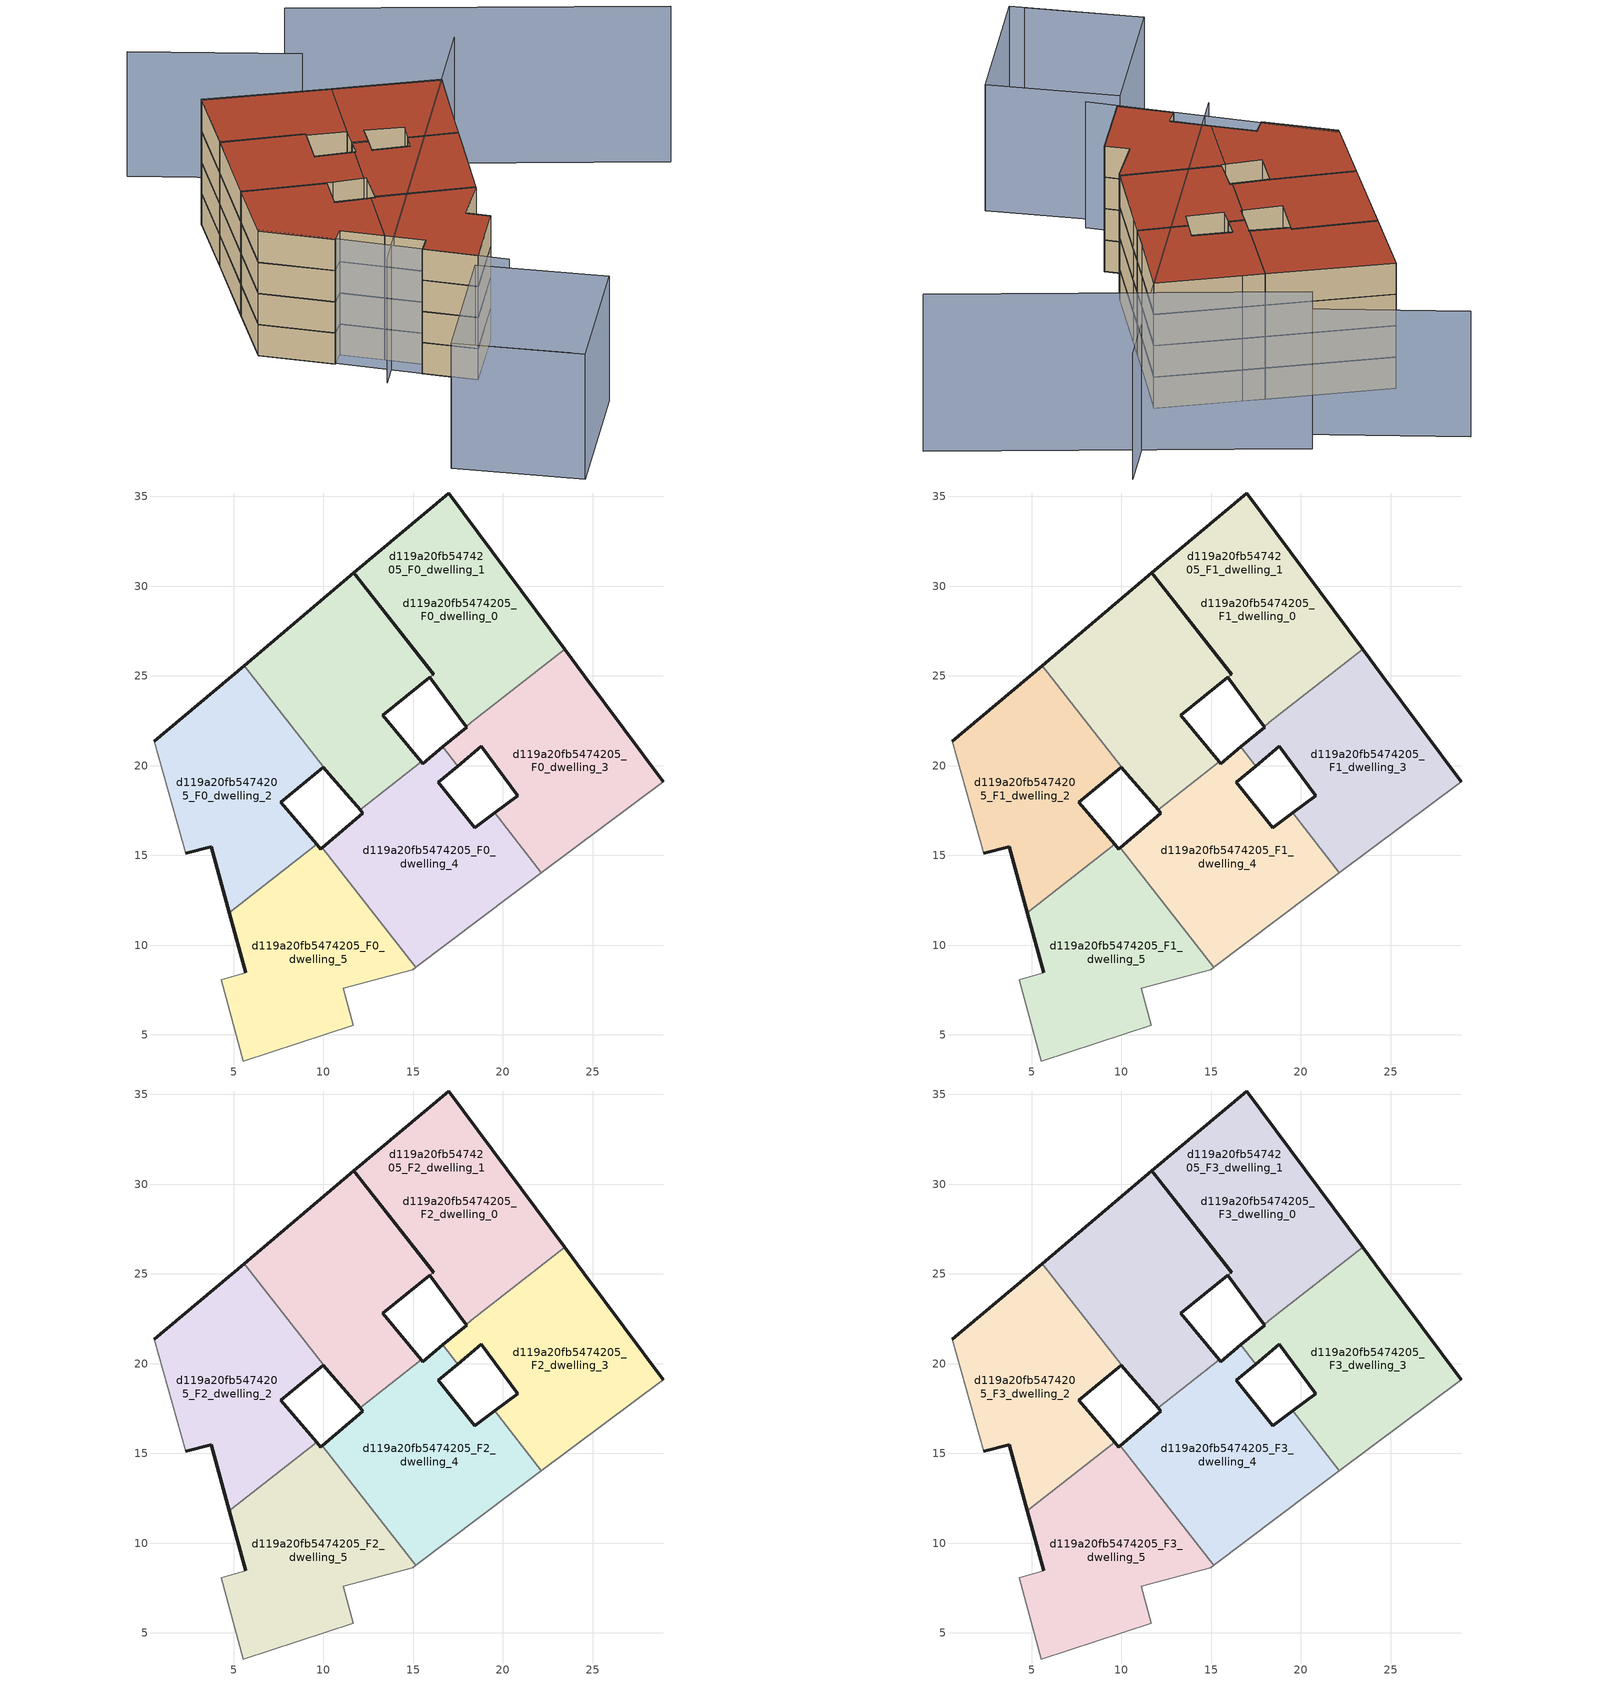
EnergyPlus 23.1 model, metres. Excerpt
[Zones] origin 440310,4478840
d119a20fb5474205_F0_dwelling_0
 floor ground (EU_floor_Construction): 15.45,20.21 13.3,22.81 15.94,24.93 16.14,25.09 11.7,30.74 5.58,25.58 10.33,19.53 12.04,17.53 z0; 16.14,25.09 16.14,25.1 11.7,30.74 z0; 23.45,26.49 16.98,35.19 11.7,30.74 16.14,25.1 16.14,25.09 15.94,24.93 17.96,22.18 18.25,22.41 z0
 wall outside (EU_wall_Construction): 17.96,22.18 15.94,24.93 / 16.14,25.09 11.7,30.74 16.98,35.19 23.45,26.49 z0:3
 wall to d119a20fb5474205_F0_dwelling_3 (EU_wall_Construction): 23.45,26.49 18.25,22.41 17.96,22.18 z0:3
 wall to d119a20fb5474205_F0_dwelling_1 (EU_wall_Construction): 15.94,24.93 16.14,25.09 z0:3
d119a20fb5474205_F0_dwelling_1
 floor ground (EU_floor_Construction): 15.45,20.21 13.3,22.81 15.94,24.93 16.14,25.09 11.7,30.74 5.58,25.58 10.33,19.53 12.04,17.53 z0; 16.14,25.09 16.14,25.1 11.7,30.74 z0; 23.45,26.49 16.98,35.19 11.7,30.74 16.14,25.1 16.14,25.09 15.94,24.93 17.96,22.18 18.25,22.41 z0
 wall outside (EU_wall_Construction): 15.94,24.93 13.3,22.81 15.45,20.21 / 12.04,17.53 10.33,19.53 / 5.58,25.58 11.7,30.74 16.14,25.1 16.14,25.09 z0:3
 wall to d119a20fb5474205_F0_dwelling_4 (EU_wall_Construction): 15.45,20.21 12.04,17.53 z0:3
 wall to d119a20fb5474205_F0_dwelling_2 (EU_wall_Construction): 10.33,19.53 5.58,25.58 z0:3
d119a20fb5474205_F0_dwelling_2
 floor ground (EU_floor_Construction): 9.62,15.63 7.62,17.97 10.01,19.91 10.33,19.53 5.58,25.58 0.58,21.36 2.32,15.13 3.75,15.47 4.76,11.81 z0
 wall outside (EU_wall_Construction): 10.33,19.53 10.01,19.91 7.62,17.97 9.62,15.63 / 4.76,11.81 3.75,15.47 2.32,15.13 / 0.58,21.36 5.58,25.58 z0:3
 wall adiabatic (EU_wall_Construction): 2.32,15.13 0.58,21.36 z0:3
 wall to d119a20fb5474205_F0_dwelling_5 (EU_wall_Construction): 9.62,15.63 4.75,11.81 z0:3
d119a20fb5474205_F0_dwelling_3
 floor ground (EU_floor_Construction): 28.93,19.11 24.55,25.02 23.45,26.49 18.25,22.41 17.96,22.18 17.98,22.15 16.65,21.05 17.49,19.98 18.79,21.07 20.83,18.32 19.54,17.37 22.15,14.04 23.89,15.35 z0
 wall outside (EU_wall_Construction): 19.54,17.37 20.83,18.32 18.79,21.07 17.49,19.98 / 16.65,21.05 17.98,22.15 17.96,22.18 / 23.45,26.49 24.55,25.02 28.93,19.11 z0:3
 wall adiabatic (EU_wall_Construction): 28.93,19.11 23.89,15.35 22.15,14.04 z0:3
 wall to d119a20fb5474205_F0_dwelling_4 (EU_wall_Construction): 22.15,14.04 19.54,17.37 / 17.49,19.98 16.65,21.05 z0:3
d119a20fb5474205_F0_dwelling_4
 floor ground (EU_floor_Construction): 20.59,12.86 22.15,14.04 19.54,17.37 18.43,16.56 16.4,19.07 17.49,19.98 16.65,21.05 15.53,20.12 15.45,20.21 12.04,17.53 12.2,17.35 9.93,15.42 15.16,8.76 z0
 wall outside (EU_wall_Construction): 15.45,20.21 15.53,20.12 16.65,21.05 / 17.49,19.98 16.4,19.07 18.43,16.56 19.54,17.37 / 9.93,15.42 12.2,17.35 12.04,17.53 z0:3
 wall adiabatic (EU_wall_Construction): 22.15,14.04 20.59,12.86 15.16,8.76 z0:3
 wall to d119a20fb5474205_F0_dwelling_5 (EU_wall_Construction): 15.16,8.76 9.93,15.42 z0:3
d119a20fb5474205_F0_dwelling_5
 floor ground (EU_floor_Construction): 11.66,5.54 11.1,7.6 14.97,8.62 15.16,8.76 9.93,15.42 9.85,15.36 9.62,15.63 4.76,11.81 5.68,8.45 4.3,8.09 5.53,3.55 z0
 wall outside (EU_wall_Construction): 5.68,8.45 4.76,11.81 / 9.62,15.63 9.85,15.36 9.93,15.42 z0:3
 wall adiabatic (EU_wall_Construction): 15.16,8.76 14.97,8.62 11.1,7.6 11.66,5.54 5.53,3.55 4.3,8.09 5.68,8.45 z0:3
d119a20fb5474205_F1_dwelling_0
 floor outside (EU_floor_Construction): 23.45,26.49 16.98,35.19 11.7,30.74 16.14,25.1 16.14,25.09 15.94,24.93 17.96,22.18 18.25,22.41 z3; 15.45,20.21 13.3,22.81 15.94,24.93 16.14,25.09 11.7,30.74 5.58,25.58 10.33,19.53 12.04,17.53 z3
 floor to d119a20fb5474205_F0_dwelling_1 (EU_floor_Construction): 16.14,25.09 16.14,25.1 11.7,30.74 z3
 wall outside (EU_wall_Construction): 17.96,22.18 15.94,24.93 / 16.14,25.09 11.7,30.74 16.98,35.19 23.45,26.49 z3:6
 wall to d119a20fb5474205_F1_dwelling_3 (EU_wall_Construction): 23.45,26.49 18.25,22.41 17.96,22.18 z3:6
 wall to d119a20fb5474205_F1_dwelling_1 (EU_wall_Construction): 15.94,24.93 16.14,25.09 z3:6
d119a20fb5474205_F1_dwelling_1
 floor to d119a20fb5474205_F0_dwelling_1 (EU_floor_Construction): 15.45,20.21 13.3,22.81 15.94,24.93 16.14,25.09 11.7,30.74 5.58,25.58 10.33,19.53 12.04,17.53 z3; 16.14,25.09 16.14,25.1 11.7,30.74 z3; 23.45,26.49 16.98,35.19 11.7,30.74 16.14,25.1 16.14,25.09 15.94,24.93 17.96,22.18 18.25,22.41 z3
 wall outside (EU_wall_Construction): 15.94,24.93 13.3,22.81 15.45,20.21 / 12.04,17.53 10.33,19.53 / 5.58,25.58 11.7,30.74 16.14,25.1 16.14,25.09 z3:6
 wall to d119a20fb5474205_F1_dwelling_4 (EU_wall_Construction): 15.45,20.21 12.04,17.53 z3:6
 wall to d119a20fb5474205_F1_dwelling_2 (EU_wall_Construction): 10.33,19.53 5.58,25.58 z3:6
d119a20fb5474205_F1_dwelling_2
 floor to d119a20fb5474205_F0_dwelling_2 (EU_floor_Construction): 9.62,15.63 7.62,17.97 10.01,19.91 10.33,19.53 5.58,25.58 0.58,21.36 2.32,15.13 3.75,15.47 4.75,11.81 z3
 wall outside (EU_wall_Construction): 10.33,19.53 10.01,19.91 7.62,17.97 9.62,15.63 / 4.76,11.81 3.75,15.47 2.32,15.13 / 0.58,21.36 5.58,25.58 z3:6
 wall adiabatic (EU_wall_Construction): 2.32,15.13 0.58,21.36 z3:6
 wall to d119a20fb5474205_F1_dwelling_5 (EU_wall_Construction): 9.62,15.63 4.75,11.81 z3:6
d119a20fb5474205_F1_dwelling_3
 floor to d119a20fb5474205_F0_dwelling_3 (EU_floor_Construction): 28.93,19.11 24.55,25.02 23.45,26.49 18.25,22.41 17.96,22.18 17.98,22.15 16.65,21.05 17.49,19.98 18.79,21.07 20.83,18.32 19.54,17.37 22.15,14.04 23.88,15.35 z3
 wall outside (EU_wall_Construction): 19.54,17.37 20.83,18.32 18.79,21.07 17.49,19.98 / 16.65,21.05 17.98,22.15 17.96,22.18 / 23.45,26.49 24.55,25.02 28.93,19.11 z3:6
 wall adiabatic (EU_wall_Construction): 28.93,19.11 23.89,15.35 22.15,14.04 z3:6
 wall to d119a20fb5474205_F1_dwelling_4 (EU_wall_Construction): 22.15,14.04 19.54,17.37 / 17.49,19.98 16.65,21.05 z3:6
d119a20fb5474205_F1_dwelling_4
 floor to d119a20fb5474205_F0_dwelling_4 (EU_floor_Construction): 20.59,12.86 22.15,14.04 19.54,17.37 18.43,16.56 16.4,19.07 17.49,19.98 16.65,21.05 15.53,20.12 15.45,20.21 12.04,17.53 12.2,17.35 9.93,15.42 15.16,8.76 z3
 wall outside (EU_wall_Construction): 15.45,20.21 15.53,20.12 16.65,21.05 / 17.49,19.98 16.4,19.07 18.43,16.56 19.54,17.37 / 9.93,15.42 12.2,17.35 12.04,17.53 z3:6
 wall adiabatic (EU_wall_Construction): 22.15,14.04 20.59,12.86 15.16,8.76 z3:6
 wall to d119a20fb5474205_F1_dwelling_5 (EU_wall_Construction): 15.16,8.76 9.93,15.42 z3:6
d119a20fb5474205_F1_dwelling_5
 floor to d119a20fb5474205_F0_dwelling_5 (EU_floor_Construction): 11.66,5.54 11.1,7.6 14.97,8.62 15.16,8.76 9.93,15.42 9.85,15.36 9.62,15.63 4.75,11.81 5.68,8.45 4.3,8.09 5.53,3.55 z3
 wall outside (EU_wall_Construction): 5.68,8.45 4.76,11.81 / 9.62,15.63 9.85,15.36 9.93,15.42 z3:6
 wall adiabatic (EU_wall_Construction): 15.16,8.76 14.97,8.62 11.1,7.6 11.66,5.54 5.53,3.55 4.3,8.09 5.68,8.45 z3:6
d119a20fb5474205_F2_dwelling_0
 floor outside (EU_floor_Construction): 23.45,26.49 16.98,35.19 11.7,30.74 16.14,25.1 16.14,25.09 15.94,24.93 17.96,22.18 18.25,22.41 z6; 15.45,20.21 13.3,22.81 15.94,24.93 16.14,25.09 11.7,30.74 5.58,25.58 10.33,19.53 12.04,17.53 z6
 floor to d119a20fb5474205_F1_dwelling_1 (EU_floor_Construction): 16.14,25.09 16.14,25.1 11.7,30.74 z6
 wall outside (EU_wall_Construction): 17.96,22.18 15.94,24.93 / 16.14,25.09 11.7,30.74 16.98,35.19 23.45,26.49 z6:9
 wall to d119a20fb5474205_F2_dwelling_3 (EU_wall_Construction): 23.45,26.49 18.25,22.41 17.96,22.18 z6:9
 wall to d119a20fb5474205_F2_dwelling_1 (EU_wall_Construction): 15.94,24.93 16.14,25.09 z6:9
d119a20fb5474205_F2_dwelling_1
 floor to d119a20fb5474205_F1_dwelling_1 (EU_floor_Construction): 15.45,20.21 13.3,22.81 15.94,24.93 16.14,25.09 11.7,30.74 5.58,25.58 10.33,19.53 12.04,17.53 z6; 16.14,25.09 16.14,25.1 11.7,30.74 z6; 23.45,26.49 16.98,35.19 11.7,30.74 16.14,25.1 16.14,25.09 15.94,24.93 17.96,22.18 18.25,22.41 z6
 wall outside (EU_wall_Construction): 15.94,24.93 13.3,22.81 15.45,20.21 / 12.04,17.53 10.33,19.53 / 5.58,25.58 11.7,30.74 16.14,25.1 16.14,25.09 z6:9
 wall to d119a20fb5474205_F2_dwelling_4 (EU_wall_Construction): 15.45,20.21 12.04,17.53 z6:9
 wall to d119a20fb5474205_F2_dwelling_2 (EU_wall_Construction): 10.33,19.53 5.58,25.58 z6:9
d119a20fb5474205_F2_dwelling_2
 floor to d119a20fb5474205_F1_dwelling_2 (EU_floor_Construction): 9.62,15.63 7.62,17.97 10.01,19.91 10.33,19.53 5.58,25.58 0.58,21.36 2.32,15.13 3.75,15.47 4.75,11.81 z6
 wall outside (EU_wall_Construction): 10.33,19.53 10.01,19.91 7.62,17.97 9.62,15.63 / 4.76,11.81 3.75,15.47 2.32,15.13 / 0.58,21.36 5.58,25.58 z6:9
 wall adiabatic (EU_wall_Construction): 2.32,15.13 0.58,21.36 z6:9
 wall to d119a20fb5474205_F2_dwelling_5 (EU_wall_Construction): 9.62,15.63 4.75,11.81 z6:9
d119a20fb5474205_F2_dwelling_3
 floor to d119a20fb5474205_F1_dwelling_3 (EU_floor_Construction): 28.93,19.11 24.55,25.02 23.45,26.49 18.25,22.41 17.96,22.18 17.98,22.15 16.65,21.05 17.49,19.98 18.79,21.07 20.83,18.32 19.54,17.37 22.15,14.04 23.88,15.35 z6
 wall outside (EU_wall_Construction): 19.54,17.37 20.83,18.32 18.79,21.07 17.49,19.98 / 16.65,21.05 17.98,22.15 17.96,22.18 / 23.45,26.49 24.55,25.02 28.93,19.11 z6:9
 wall adiabatic (EU_wall_Construction): 28.93,19.11 23.89,15.35 22.15,14.04 z6:9
 wall to d119a20fb5474205_F2_dwelling_4 (EU_wall_Construction): 22.15,14.04 19.54,17.37 / 17.49,19.98 16.65,21.05 z6:9
d119a20fb5474205_F2_dwelling_4
 floor to d119a20fb5474205_F1_dwelling_4 (EU_floor_Construction): 20.59,12.86 22.15,14.04 19.54,17.37 18.43,16.56 16.4,19.07 17.49,19.98 16.65,21.05 15.53,20.12 15.45,20.21 12.04,17.53 12.2,17.35 9.93,15.42 15.16,8.76 z6
 wall outside (EU_wall_Construction): 15.45,20.21 15.53,20.12 16.65,21.05 / 17.49,19.98 16.4,19.07 18.43,16.56 19.54,17.37 / 9.93,15.42 12.2,17.35 12.04,17.53 z6:9
 wall adiabatic (EU_wall_Construction): 22.15,14.04 20.59,12.86 15.16,8.76 z6:9
 wall to d119a20fb5474205_F2_dwelling_5 (EU_wall_Construction): 15.16,8.76 9.93,15.42 z6:9
d119a20fb5474205_F2_dwelling_5
 floor to d119a20fb5474205_F1_dwelling_5 (EU_floor_Construction): 11.66,5.54 11.1,7.6 14.97,8.62 15.16,8.76 9.93,15.42 9.85,15.36 9.62,15.63 4.75,11.81 5.68,8.45 4.3,8.09 5.53,3.55 z6
 wall outside (EU_wall_Construction): 5.68,8.45 4.76,11.81 / 9.62,15.63 9.85,15.36 9.93,15.42 z6:9
 wall adiabatic (EU_wall_Construction): 15.16,8.76 14.97,8.62 11.1,7.6 11.66,5.54 5.53,3.55 4.3,8.09 5.68,8.45 z6:9
d119a20fb5474205_F3_dwelling_0
 floor outside (EU_floor_Construction): 23.45,26.49 16.98,35.19 11.7,30.74 16.14,25.1 16.14,25.09 15.94,24.93 17.96,22.18 18.25,22.41 z9; 15.45,20.21 13.3,22.81 15.94,24.93 16.14,25.09 11.7,30.74 5.58,25.58 10.33,19.53 12.04,17.53 z9
 floor to d119a20fb5474205_F2_dwelling_1 (EU_floor_Construction): 16.14,25.09 16.14,25.1 11.7,30.74 z9
 wall outside (EU_wall_Construction): 17.96,22.18 15.94,24.93 / 16.14,25.09 11.7,30.74 16.98,35.19 23.45,26.49 z9:12
 wall to d119a20fb5474205_F3_dwelling_3 (EU_wall_Construction): 23.45,26.49 18.25,22.41 17.96,22.18 z9:12
 wall to d119a20fb5474205_F3_dwelling_1 (EU_wall_Construction): 15.94,24.93 16.14,25.09 z9:12
 roof outside (EU_roof_Construction): 11.7,30.74 16.14,25.1 16.14,25.09 z12; 16.98,35.19 23.45,26.49 18.25,22.41 17.96,22.18 15.94,24.93 16.14,25.09 16.14,25.1 11.7,30.74 z12; 11.7,30.74 16.14,25.09 15.94,24.93 13.3,22.81 15.45,20.21 12.04,17.53 10.33,19.53 5.58,25.58 z12
d119a20fb5474205_F3_dwelling_1
 floor to d119a20fb5474205_F2_dwelling_1 (EU_floor_Construction): 15.45,20.21 13.3,22.81 15.94,24.93 16.14,25.09 11.7,30.74 5.58,25.58 10.33,19.53 12.04,17.53 z9; 16.14,25.09 16.14,25.1 11.7,30.74 z9; 23.45,26.49 16.98,35.19 11.7,30.74 16.14,25.1 16.14,25.09 15.94,24.93 17.96,22.18 18.25,22.41 z9
 wall outside (EU_wall_Construction): 15.94,24.93 13.3,22.81 15.45,20.21 / 12.04,17.53 10.33,19.53 / 5.58,25.58 11.7,30.74 16.14,25.1 16.14,25.09 z9:12
 wall to d119a20fb5474205_F3_dwelling_4 (EU_wall_Construction): 15.45,20.21 12.04,17.53 z9:12
 wall to d119a20fb5474205_F3_dwelling_2 (EU_wall_Construction): 10.33,19.53 5.58,25.58 z9:12
 roof outside (EU_roof_Construction): 11.7,30.74 16.14,25.1 16.14,25.09 z12; 16.98,35.19 23.45,26.49 18.25,22.41 17.96,22.18 15.94,24.93 16.14,25.09 16.14,25.1 11.7,30.74 z12; 11.7,30.74 16.14,25.09 15.94,24.93 13.3,22.81 15.45,20.21 12.04,17.53 10.33,19.53 5.58,25.58 z12
d119a20fb5474205_F3_dwelling_2
 floor to d119a20fb5474205_F2_dwelling_2 (EU_floor_Construction): 9.62,15.63 7.62,17.97 10.01,19.91 10.33,19.53 5.58,25.58 0.58,21.36 2.32,15.13 3.75,15.47 4.75,11.81 z9
 wall outside (EU_wall_Construction): 10.33,19.53 10.01,19.91 7.62,17.97 9.62,15.63 / 4.76,11.81 3.75,15.47 2.32,15.13 / 0.58,21.36 5.58,25.58 z9:12
 wall adiabatic (EU_wall_Construction): 2.32,15.13 0.58,21.36 z9:12
 wall to d119a20fb5474205_F3_dwelling_5 (EU_wall_Construction): 9.62,15.63 4.75,11.81 z9:12
 roof outside (EU_roof_Construction): 5.58,25.58 10.33,19.53 10.01,19.91 7.62,17.97 9.62,15.63 4.76,11.81 3.75,15.47 2.32,15.13 0.58,21.36 z12
d119a20fb5474205_F3_dwelling_3
 floor to d119a20fb5474205_F2_dwelling_3 (EU_floor_Construction): 28.93,19.11 24.55,25.02 23.45,26.49 18.25,22.41 17.96,22.18 17.98,22.15 16.65,21.05 17.49,19.98 18.79,21.07 20.83,18.32 19.54,17.37 22.15,14.04 23.88,15.35 z9
 wall outside (EU_wall_Construction): 19.54,17.37 20.83,18.32 18.79,21.07 17.49,19.98 / 16.65,21.05 17.98,22.15 17.96,22.18 / 23.45,26.49 24.55,25.02 28.93,19.11 z9:12
 wall adiabatic (EU_wall_Construction): 28.93,19.11 23.89,15.35 22.15,14.04 z9:12
 wall to d119a20fb5474205_F3_dwelling_4 (EU_wall_Construction): 22.15,14.04 19.54,17.37 / 17.49,19.98 16.65,21.05 z9:12
 roof outside (EU_roof_Construction): 24.55,25.02 28.93,19.11 23.89,15.35 22.15,14.04 19.54,17.37 20.83,18.32 18.79,21.07 17.49,19.98 16.65,21.05 17.98,22.15 17.96,22.18 18.25,22.41 23.45,26.49 z12
d119a20fb5474205_F3_dwelling_4
 floor to d119a20fb5474205_F2_dwelling_4 (EU_floor_Construction): 20.59,12.86 22.15,14.04 19.54,17.37 18.43,16.56 16.4,19.07 17.49,19.98 16.65,21.05 15.53,20.12 15.45,20.21 12.04,17.53 12.2,17.35 9.93,15.42 15.16,8.76 z9
 wall outside (EU_wall_Construction): 15.45,20.21 15.53,20.12 16.65,21.05 / 17.49,19.98 16.4,19.07 18.43,16.56 19.54,17.37 / 9.93,15.42 12.2,17.35 12.04,17.53 z9:12
 wall adiabatic (EU_wall_Construction): 22.15,14.04 20.59,12.86 15.16,8.76 z9:12
 wall to d119a20fb5474205_F3_dwelling_5 (EU_wall_Construction): 15.16,8.76 9.93,15.42 z9:12
 roof outside (EU_roof_Construction): 19.54,17.37 22.15,14.04 20.59,12.86 15.16,8.76 9.93,15.42 12.2,17.35 12.04,17.53 15.45,20.21 15.53,20.12 16.65,21.05 17.49,19.98 16.4,19.07 18.43,16.56 z12
d119a20fb5474205_F3_dwelling_5
 floor to d119a20fb5474205_F2_dwelling_5 (EU_floor_Construction): 11.66,5.54 11.1,7.6 14.97,8.62 15.16,8.76 9.93,15.42 9.85,15.36 9.62,15.63 4.75,11.81 5.68,8.45 4.3,8.09 5.53,3.55 z9
 wall outside (EU_wall_Construction): 5.68,8.45 4.76,11.81 / 9.62,15.63 9.85,15.36 9.93,15.42 z9:12
 wall adiabatic (EU_wall_Construction): 15.16,8.76 14.97,8.62 11.1,7.6 11.66,5.54 5.53,3.55 4.3,8.09 5.68,8.45 z9:12
 roof outside (EU_roof_Construction): 9.93,15.42 15.16,8.76 14.97,8.62 11.1,7.6 11.66,5.54 5.53,3.55 4.3,8.09 5.68,8.45 4.76,11.81 9.62,15.63 9.85,15.36 z12
shading: -7.81,-0.92 -4.67,-10.31 / 1.71,9.96 39.54,22.68 / 27.21,31.18 20.9,44.11 / 0.87,21.43 6.21,0.98 / -7.86,-0.94 4.06,3.06 / 4.06,3.06 7.62,-7.53 / 7.62,-7.53 -4.3,-11.53 / -4.3,-11.53 -7.86,-0.94 z0:12; 43.6,5.49 28.58,33.49 z0:15
[Building]
EU S2 Campaign: North Axis=0; Terrain=City; Solar Distribution=FullExterior
[Site:Location]
Madrid: Latitude=40.5; Longitude=-3.5; Time Zone=1; Elevation=609
[SizingPeriod:WeatherFileDays]
AnnualSizingPeriod: Begin Month=1; Begin Day of Month=1; End Month=12; End Day of Month=31; Day of Week for Start Day=Monday; Use Weather File Daylight Saving Period=No; Use Weather File Rain and Snow Indicators=No
[MATERIAL]
EU_InternalMass_Material: Roughness=MediumRough; Thickness=0.1; Conductivity=1; Density=1800; Specific Heat=900; Thermal Absorptance=0.9; Solar Absorptance=0.7; Visible Absorptance=0.7
[MATERIAL:NOMASS] Roughness=MediumRough; Thermal Absorptance=0.9; Solar Absorptance=0.7; Visible Absorptance=0.7
Name | Thermal Resistance
EU_wall_NoMass | 0.609216
EU_roof_NoMass | 0.513268
EU_floor_NoMass | 0.568163
[CONSTRUCTION]
EU_wall_Construction: EU_wall_NoMass
EU_roof_Construction: EU_roof_NoMass
EU_floor_Construction: EU_floor_NoMass
EU_InternalMass_Construction: EU_InternalMass_Material
[ZONE] Type=1; Multiplier=1; Ceiling Height=autocalculate; Floor Area=autocalculate; Part of Total Floor Area=Yes
Name | Volume
d119a20fb5474205_F0_dwelling_0; d119a20fb5474205_F1_dwelling_0; d119a20fb5474205_F2_dwelling_0; d119a20fb5474205_F3_dwelling_0; d119a20fb5474205_F0_dwelling_1; d119a20fb5474205_F1_dwelling_1; d119a20fb5474205_F2_dwelling_1; d119a20fb5474205_F3_dwelling_1 | 434.459
d119a20fb5474205_F0_dwelling_2; d119a20fb5474205_F1_dwelling_2; d119a20fb5474205_F2_dwelling_2; d119a20fb5474205_F3_dwelling_2 | 217.233
d119a20fb5474205_F0_dwelling_3; d119a20fb5474205_F1_dwelling_3; d119a20fb5474205_F2_dwelling_3; d119a20fb5474205_F3_dwelling_3 | 217.246
d119a20fb5474205_F0_dwelling_4; d119a20fb5474205_F1_dwelling_4; d119a20fb5474205_F2_dwelling_4; d119a20fb5474205_F3_dwelling_4 | 217.251
d119a20fb5474205_F0_dwelling_5 | 217.235
d119a20fb5474205_F1_dwelling_5; d119a20fb5474205_F2_dwelling_5; d119a20fb5474205_F3_dwelling_5 | 217.236
[INTERNALMASS] Construction=EU_InternalMass_Construction
Name | Zone or ZoneList | Surface Area
d119a20fb5474205_F0_dwelling_0_EU_InternalMass | d119a20fb5474205_F0_dwelling_0 | 73.475
d119a20fb5474205_F0_dwelling_1_EU_InternalMass | d119a20fb5474205_F0_dwelling_1 | 71.3453
d119a20fb5474205_F0_dwelling_2_EU_InternalMass | d119a20fb5474205_F0_dwelling_2 | 72.4112
d119a20fb5474205_F0_dwelling_3_EU_InternalMass | d119a20fb5474205_F0_dwelling_3 | 72.4156
d119a20fb5474205_F0_dwelling_4_EU_InternalMass | d119a20fb5474205_F0_dwelling_4 | 72.4169
d119a20fb5474205_F0_dwelling_5_EU_InternalMass | d119a20fb5474205_F0_dwelling_5 | 72.4119
d119a20fb5474205_F1_dwelling_0_EU_InternalMass | d119a20fb5474205_F1_dwelling_0 | 73.475
d119a20fb5474205_F1_dwelling_1_EU_InternalMass | d119a20fb5474205_F1_dwelling_1 | 71.3453
d119a20fb5474205_F1_dwelling_2_EU_InternalMass | d119a20fb5474205_F1_dwelling_2 | 72.4112
d119a20fb5474205_F1_dwelling_3_EU_InternalMass | d119a20fb5474205_F1_dwelling_3 | 72.4156
d119a20fb5474205_F1_dwelling_4_EU_InternalMass | d119a20fb5474205_F1_dwelling_4 | 72.4169
d119a20fb5474205_F1_dwelling_5_EU_InternalMass | d119a20fb5474205_F1_dwelling_5 | 72.4119
d119a20fb5474205_F2_dwelling_0_EU_InternalMass | d119a20fb5474205_F2_dwelling_0 | 73.475
d119a20fb5474205_F2_dwelling_1_EU_InternalMass | d119a20fb5474205_F2_dwelling_1 | 71.3453
d119a20fb5474205_F2_dwelling_2_EU_InternalMass | d119a20fb5474205_F2_dwelling_2 | 72.4112
d119a20fb5474205_F2_dwelling_3_EU_InternalMass | d119a20fb5474205_F2_dwelling_3 | 72.4156
d119a20fb5474205_F2_dwelling_4_EU_InternalMass | d119a20fb5474205_F2_dwelling_4 | 72.4169
d119a20fb5474205_F2_dwelling_5_EU_InternalMass | d119a20fb5474205_F2_dwelling_5 | 72.4119
d119a20fb5474205_F3_dwelling_0_EU_InternalMass | d119a20fb5474205_F3_dwelling_0 | 73.475
d119a20fb5474205_F3_dwelling_1_EU_InternalMass | d119a20fb5474205_F3_dwelling_1 | 71.3453
d119a20fb5474205_F3_dwelling_2_EU_InternalMass | d119a20fb5474205_F3_dwelling_2 | 72.4112
d119a20fb5474205_F3_dwelling_3_EU_InternalMass | d119a20fb5474205_F3_dwelling_3 | 72.4156
d119a20fb5474205_F3_dwelling_4_EU_InternalMass | d119a20fb5474205_F3_dwelling_4 | 72.4169
d119a20fb5474205_F3_dwelling_5_EU_InternalMass | d119a20fb5474205_F3_dwelling_5 | 72.4119
[OTHEREQUIPMENT] Fuel Type=Electricity; Design Level Calculation Method=Watts/Area; Power per Zone Floor Area=1; Fraction Latent=0; Fraction Radiant=0; Fraction Lost=0; Carbon Dioxide Generation Rate=0; EndUse Subcategory=EU_Step8_InternalGains
Name | Zone or ZoneList or Space or SpaceList | Schedule
EU_Step8_InternalGain_d119a20fb5474205_F0_dwelling_0_f000 | d119a20fb5474205_F0_dwelling_0 | EU_Step8_GainSchedule_d119a20fb5474205_F0_dwelling_0_f000
EU_Step8_InternalGain_d119a20fb5474205_F0_dwelling_1_f000 | d119a20fb5474205_F0_dwelling_1 | EU_Step8_GainSchedule_d119a20fb5474205_F0_dwelling_1_f000
EU_Step8_InternalGain_d119a20fb5474205_F0_dwelling_2_f000 | d119a20fb5474205_F0_dwelling_2 | EU_Step8_GainSchedule_d119a20fb5474205_F0_dwelling_2_f000
EU_Step8_InternalGain_d119a20fb5474205_F0_dwelling_3_f000 | d119a20fb5474205_F0_dwelling_3 | EU_Step8_GainSchedule_d119a20fb5474205_F0_dwelling_3_f000
EU_Step8_InternalGain_d119a20fb5474205_F0_dwelling_4_f000 | d119a20fb5474205_F0_dwelling_4 | EU_Step8_GainSchedule_d119a20fb5474205_F0_dwelling_4_f000
EU_Step8_InternalGain_d119a20fb5474205_F0_dwelling_5_f000 | d119a20fb5474205_F0_dwelling_5 | EU_Step8_GainSchedule_d119a20fb5474205_F0_dwelling_5_f000
EU_Step8_InternalGain_d119a20fb5474205_F1_dwelling_0_f000 | d119a20fb5474205_F1_dwelling_0 | EU_Step8_GainSchedule_d119a20fb5474205_F1_dwelling_0_f000
EU_Step8_InternalGain_d119a20fb5474205_F1_dwelling_1_f000 | d119a20fb5474205_F1_dwelling_1 | EU_Step8_GainSchedule_d119a20fb5474205_F1_dwelling_1_f000
EU_Step8_InternalGain_d119a20fb5474205_F1_dwelling_2_f000 | d119a20fb5474205_F1_dwelling_2 | EU_Step8_GainSchedule_d119a20fb5474205_F1_dwelling_2_f000
EU_Step8_InternalGain_d119a20fb5474205_F1_dwelling_3_f000 | d119a20fb5474205_F1_dwelling_3 | EU_Step8_GainSchedule_d119a20fb5474205_F1_dwelling_3_f000
EU_Step8_InternalGain_d119a20fb5474205_F1_dwelling_4_f000 | d119a20fb5474205_F1_dwelling_4 | EU_Step8_GainSchedule_d119a20fb5474205_F1_dwelling_4_f000
EU_Step8_InternalGain_d119a20fb5474205_F1_dwelling_5_f000 | d119a20fb5474205_F1_dwelling_5 | EU_Step8_GainSchedule_d119a20fb5474205_F1_dwelling_5_f000
EU_Step8_InternalGain_d119a20fb5474205_F2_dwelling_0_f000 | d119a20fb5474205_F2_dwelling_0 | EU_Step8_GainSchedule_d119a20fb5474205_F2_dwelling_0_f000
EU_Step8_InternalGain_d119a20fb5474205_F2_dwelling_1_f000 | d119a20fb5474205_F2_dwelling_1 | EU_Step8_GainSchedule_d119a20fb5474205_F2_dwelling_1_f000
EU_Step8_InternalGain_d119a20fb5474205_F2_dwelling_2_f000 | d119a20fb5474205_F2_dwelling_2 | EU_Step8_GainSchedule_d119a20fb5474205_F2_dwelling_2_f000
EU_Step8_InternalGain_d119a20fb5474205_F2_dwelling_3_f000 | d119a20fb5474205_F2_dwelling_3 | EU_Step8_GainSchedule_d119a20fb5474205_F2_dwelling_3_f000
EU_Step8_InternalGain_d119a20fb5474205_F2_dwelling_4_f000 | d119a20fb5474205_F2_dwelling_4 | EU_Step8_GainSchedule_d119a20fb5474205_F2_dwelling_4_f000
EU_Step8_InternalGain_d119a20fb5474205_F2_dwelling_5_f000 | d119a20fb5474205_F2_dwelling_5 | EU_Step8_GainSchedule_d119a20fb5474205_F2_dwelling_5_f000
EU_Step8_InternalGain_d119a20fb5474205_F3_dwelling_0_f000 | d119a20fb5474205_F3_dwelling_0 | EU_Step8_GainSchedule_d119a20fb5474205_F3_dwelling_0_f000
EU_Step8_InternalGain_d119a20fb5474205_F3_dwelling_1_f000 | d119a20fb5474205_F3_dwelling_1 | EU_Step8_GainSchedule_d119a20fb5474205_F3_dwelling_1_f000
EU_Step8_InternalGain_d119a20fb5474205_F3_dwelling_2_f000 | d119a20fb5474205_F3_dwelling_2 | EU_Step8_GainSchedule_d119a20fb5474205_F3_dwelling_2_f000
EU_Step8_InternalGain_d119a20fb5474205_F3_dwelling_3_f000 | d119a20fb5474205_F3_dwelling_3 | EU_Step8_GainSchedule_d119a20fb5474205_F3_dwelling_3_f000
EU_Step8_InternalGain_d119a20fb5474205_F3_dwelling_4_f000 | d119a20fb5474205_F3_dwelling_4 | EU_Step8_GainSchedule_d119a20fb5474205_F3_dwelling_4_f000
EU_Step8_InternalGain_d119a20fb5474205_F3_dwelling_5_f000 | d119a20fb5474205_F3_dwelling_5 | EU_Step8_GainSchedule_d119a20fb5474205_F3_dwelling_5_f000
[ZONEVENTILATION:DESIGNFLOWRATE] Schedule=EU_AlwaysOn; Design Flow Rate Calculation Method=AirChanges/Hour; Air Changes per Hour=0.752966; Ventilation Type=Natural; Fan Pressure Rise=0; Fan Total Efficiency=1; Constant Term Coefficient=1; Temperature Term Coefficient=0; Velocity Term Coefficient=0; Velocity Squared Term Coefficient=0; Minimum Indoor Temperature=-100; Maximum Indoor Temperature=100; Delta Temperature=-100; Minimum Outdoor Temperature=-100; Maximum Outdoor Temperature=100; Maximum Wind Speed=40
Name | Zone or ZoneList or Space or SpaceList
EU_ConstantAir_d119a20fb5474205_F0_dwelling_0 | d119a20fb5474205_F0_dwelling_0
EU_ConstantAir_d119a20fb5474205_F0_dwelling_1 | d119a20fb5474205_F0_dwelling_1
EU_ConstantAir_d119a20fb5474205_F0_dwelling_2 | d119a20fb5474205_F0_dwelling_2
EU_ConstantAir_d119a20fb5474205_F0_dwelling_3 | d119a20fb5474205_F0_dwelling_3
EU_ConstantAir_d119a20fb5474205_F0_dwelling_4 | d119a20fb5474205_F0_dwelling_4
EU_ConstantAir_d119a20fb5474205_F0_dwelling_5 | d119a20fb5474205_F0_dwelling_5
EU_ConstantAir_d119a20fb5474205_F1_dwelling_0 | d119a20fb5474205_F1_dwelling_0
EU_ConstantAir_d119a20fb5474205_F1_dwelling_1 | d119a20fb5474205_F1_dwelling_1
EU_ConstantAir_d119a20fb5474205_F1_dwelling_2 | d119a20fb5474205_F1_dwelling_2
EU_ConstantAir_d119a20fb5474205_F1_dwelling_3 | d119a20fb5474205_F1_dwelling_3
EU_ConstantAir_d119a20fb5474205_F1_dwelling_4 | d119a20fb5474205_F1_dwelling_4
EU_ConstantAir_d119a20fb5474205_F1_dwelling_5 | d119a20fb5474205_F1_dwelling_5
EU_ConstantAir_d119a20fb5474205_F2_dwelling_0 | d119a20fb5474205_F2_dwelling_0
EU_ConstantAir_d119a20fb5474205_F2_dwelling_1 | d119a20fb5474205_F2_dwelling_1
EU_ConstantAir_d119a20fb5474205_F2_dwelling_2 | d119a20fb5474205_F2_dwelling_2
EU_ConstantAir_d119a20fb5474205_F2_dwelling_3 | d119a20fb5474205_F2_dwelling_3
EU_ConstantAir_d119a20fb5474205_F2_dwelling_4 | d119a20fb5474205_F2_dwelling_4
EU_ConstantAir_d119a20fb5474205_F2_dwelling_5 | d119a20fb5474205_F2_dwelling_5
EU_ConstantAir_d119a20fb5474205_F3_dwelling_0 | d119a20fb5474205_F3_dwelling_0
EU_ConstantAir_d119a20fb5474205_F3_dwelling_1 | d119a20fb5474205_F3_dwelling_1
EU_ConstantAir_d119a20fb5474205_F3_dwelling_2 | d119a20fb5474205_F3_dwelling_2
EU_ConstantAir_d119a20fb5474205_F3_dwelling_3 | d119a20fb5474205_F3_dwelling_3
EU_ConstantAir_d119a20fb5474205_F3_dwelling_4 | d119a20fb5474205_F3_dwelling_4
EU_ConstantAir_d119a20fb5474205_F3_dwelling_5 | d119a20fb5474205_F3_dwelling_5
[HVACTEMPLATE:THERMOSTAT] Constant Heating Setpoint=20; Constant Cooling Setpoint=50
EU_HeatOnly_d119a20fb5474205_F0_dwelling_0; EU_HeatOnly_d119a20fb5474205_F0_dwelling_1; EU_HeatOnly_d119a20fb5474205_F0_dwelling_2; EU_HeatOnly_d119a20fb5474205_F0_dwelling_3; EU_HeatOnly_d119a20fb5474205_F0_dwelling_4; EU_HeatOnly_d119a20fb5474205_F0_dwelling_5; EU_HeatOnly_d119a20fb5474205_F1_dwelling_0; EU_HeatOnly_d119a20fb5474205_F1_dwelling_1; EU_HeatOnly_d119a20fb5474205_F1_dwelling_2; EU_HeatOnly_d119a20fb5474205_F1_dwelling_3; EU_HeatOnly_d119a20fb5474205_F1_dwelling_4; EU_HeatOnly_d119a20fb5474205_F1_dwelling_5; EU_HeatOnly_d119a20fb5474205_F2_dwelling_0; EU_HeatOnly_d119a20fb5474205_F2_dwelling_1; EU_HeatOnly_d119a20fb5474205_F2_dwelling_2; EU_HeatOnly_d119a20fb5474205_F2_dwelling_3; EU_HeatOnly_d119a20fb5474205_F2_dwelling_4; EU_HeatOnly_d119a20fb5474205_F2_dwelling_5; EU_HeatOnly_d119a20fb5474205_F3_dwelling_0; EU_HeatOnly_d119a20fb5474205_F3_dwelling_1; EU_HeatOnly_d119a20fb5474205_F3_dwelling_2; EU_HeatOnly_d119a20fb5474205_F3_dwelling_3; EU_HeatOnly_d119a20fb5474205_F3_dwelling_4; EU_HeatOnly_d119a20fb5474205_F3_dwelling_5
[HVACTEMPLATE:ZONE:IDEALLOADSAIRSYSTEM] System Availability Schedule=EU_AlwaysOn; Maximum Heating Supply Air Temperature=50; Minimum Cooling Supply Air Temperature=13; Maximum Heating Supply Air Humidity Ratio=0.0156; Minimum Cooling Supply Air Humidity Ratio=0.0077; Heating Limit=NoLimit; Cooling Limit=NoLimit; Heating Availability Schedule=EU_AlwaysOn; Cooling Availability Schedule=EU_CoolingOff; Dehumidification Control Type=ConstantSensibleHeatRatio; Cooling Sensible Heat Ratio=0.7; Dehumidification Setpoint=60; Humidification Control Type=None; Humidification Setpoint=30; Outdoor Air Method=None; Outdoor Air Flow Rate per Person=0.00944; Outdoor Air Flow Rate per Zone Floor Area=0; Outdoor Air Flow Rate per Zone=0; Demand Controlled Ventilation Type=None; Outdoor Air Economizer Type=NoEconomizer; Heat Recovery Type=None; Sensible Heat Recovery Effectiveness=0.7; Latent Heat Recovery Effectiveness=0.65
Name | Template Thermostat
d119a20fb5474205_F0_dwelling_0 | EU_HeatOnly_d119a20fb5474205_F0_dwelling_0
d119a20fb5474205_F0_dwelling_1 | EU_HeatOnly_d119a20fb5474205_F0_dwelling_1
d119a20fb5474205_F0_dwelling_2 | EU_HeatOnly_d119a20fb5474205_F0_dwelling_2
d119a20fb5474205_F0_dwelling_3 | EU_HeatOnly_d119a20fb5474205_F0_dwelling_3
d119a20fb5474205_F0_dwelling_4 | EU_HeatOnly_d119a20fb5474205_F0_dwelling_4
d119a20fb5474205_F0_dwelling_5 | EU_HeatOnly_d119a20fb5474205_F0_dwelling_5
d119a20fb5474205_F1_dwelling_0 | EU_HeatOnly_d119a20fb5474205_F1_dwelling_0
d119a20fb5474205_F1_dwelling_1 | EU_HeatOnly_d119a20fb5474205_F1_dwelling_1
d119a20fb5474205_F1_dwelling_2 | EU_HeatOnly_d119a20fb5474205_F1_dwelling_2
d119a20fb5474205_F1_dwelling_3 | EU_HeatOnly_d119a20fb5474205_F1_dwelling_3
d119a20fb5474205_F1_dwelling_4 | EU_HeatOnly_d119a20fb5474205_F1_dwelling_4
d119a20fb5474205_F1_dwelling_5 | EU_HeatOnly_d119a20fb5474205_F1_dwelling_5
d119a20fb5474205_F2_dwelling_0 | EU_HeatOnly_d119a20fb5474205_F2_dwelling_0
d119a20fb5474205_F2_dwelling_1 | EU_HeatOnly_d119a20fb5474205_F2_dwelling_1
d119a20fb5474205_F2_dwelling_2 | EU_HeatOnly_d119a20fb5474205_F2_dwelling_2
d119a20fb5474205_F2_dwelling_3 | EU_HeatOnly_d119a20fb5474205_F2_dwelling_3
d119a20fb5474205_F2_dwelling_4 | EU_HeatOnly_d119a20fb5474205_F2_dwelling_4
d119a20fb5474205_F2_dwelling_5 | EU_HeatOnly_d119a20fb5474205_F2_dwelling_5
d119a20fb5474205_F3_dwelling_0 | EU_HeatOnly_d119a20fb5474205_F3_dwelling_0
d119a20fb5474205_F3_dwelling_1 | EU_HeatOnly_d119a20fb5474205_F3_dwelling_1
d119a20fb5474205_F3_dwelling_2 | EU_HeatOnly_d119a20fb5474205_F3_dwelling_2
d119a20fb5474205_F3_dwelling_3 | EU_HeatOnly_d119a20fb5474205_F3_dwelling_3
d119a20fb5474205_F3_dwelling_4 | EU_HeatOnly_d119a20fb5474205_F3_dwelling_4
d119a20fb5474205_F3_dwelling_5 | EU_HeatOnly_d119a20fb5474205_F3_dwelling_5
[SIZING:ZONE] Zone Cooling Design Supply Air Temperature Input Method=SupplyAirTemperature; Zone Cooling Design Supply Air Temperature=13; Zone Heating Design Supply Air Temperature Input Method=SupplyAirTemperature; Zone Heating Design Supply Air Temperature=50; Zone Cooling Design Supply Air Humidity Ratio=0.008; Zone Heating Design Supply Air Humidity Ratio=0.008; Cooling Design Air Flow Method=DesignDay; Cooling Design Air Flow Rate=0; Cooling Minimum Air Flow per Zone Floor Area=0.000762; Cooling Minimum Air Flow=0; Cooling Minimum Air Flow Fraction=0.2; Heating Design Air Flow Method=DesignDay; Heating Design Air Flow Rate=0; Heating Maximum Air Flow per Zone Floor Area=0.002032; Heating Maximum Air Flow=0.141576; Heating Maximum Air Flow Fraction=0.3; Account for Dedicated Outdoor Air System=No; Dedicated Outdoor Air System Control Strategy=NeutralSupplyAir; Dedicated Outdoor Air Low Setpoint Temperature for Design=autosize; Dedicated Outdoor Air High Setpoint Temperature for Design=autosize; Zone Load Sizing Method=Sensible Load Only No Latent Load; Zone Latent Cooling Design Supply Air Humidity Ratio Input Method=HumidityRatioDifference; Zone Cooling Design Supply Air Humidity Ratio Difference=0.005; Zone Latent Heating Design Supply Air Humidity Ratio Input Method=HumidityRatioDifference; Zone Humidification Design Supply Air Humidity Ratio Difference=0.005
d119a20fb5474205_F0_dwelling_0; d119a20fb5474205_F0_dwelling_1; d119a20fb5474205_F0_dwelling_2; d119a20fb5474205_F0_dwelling_3; d119a20fb5474205_F0_dwelling_4; d119a20fb5474205_F0_dwelling_5; d119a20fb5474205_F1_dwelling_0; d119a20fb5474205_F1_dwelling_1; d119a20fb5474205_F1_dwelling_2; d119a20fb5474205_F1_dwelling_3; d119a20fb5474205_F1_dwelling_4; d119a20fb5474205_F1_dwelling_5; d119a20fb5474205_F2_dwelling_0; d119a20fb5474205_F2_dwelling_1; d119a20fb5474205_F2_dwelling_2; d119a20fb5474205_F2_dwelling_3; d119a20fb5474205_F2_dwelling_4; d119a20fb5474205_F2_dwelling_5; d119a20fb5474205_F3_dwelling_0; d119a20fb5474205_F3_dwelling_1; d119a20fb5474205_F3_dwelling_2; d119a20fb5474205_F3_dwelling_3; d119a20fb5474205_F3_dwelling_4; d119a20fb5474205_F3_dwelling_5
[SCHEDULE:CONSTANT]
Name | Hourly Value
EU_AlwaysOn | 1
EU_CoolingOff | 0
[SCHEDULE:FILE] Column Number=1; Rows to Skip at Top=0; Number of Hours of Data=8760; Column Separator=Comma; Interpolate to Timestep=No; Minutes per Item=60; Adjust Schedule for Daylight Savings=Yes
Name | File
EU_Step8_GainSchedule_d119a20fb5474205_F0_dwelling_0_f000 | ../../schedules/d119a20fb5474205/d119a20fb5474205_F0_dwelling_0_f000_gain.csv
EU_Step8_GainSchedule_d119a20fb5474205_F0_dwelling_1_f000 | ../../schedules/d119a20fb5474205/d119a20fb5474205_F0_dwelling_1_f000_gain.csv
EU_Step8_GainSchedule_d119a20fb5474205_F0_dwelling_2_f000 | ../../schedules/d119a20fb5474205/d119a20fb5474205_F0_dwelling_2_f000_gain.csv
EU_Step8_GainSchedule_d119a20fb5474205_F0_dwelling_3_f000 | ../../schedules/d119a20fb5474205/d119a20fb5474205_F0_dwelling_3_f000_gain.csv
EU_Step8_GainSchedule_d119a20fb5474205_F0_dwelling_4_f000 | ../../schedules/d119a20fb5474205/d119a20fb5474205_F0_dwelling_4_f000_gain.csv
EU_Step8_GainSchedule_d119a20fb5474205_F0_dwelling_5_f000 | ../../schedules/d119a20fb5474205/d119a20fb5474205_F0_dwelling_5_f000_gain.csv
EU_Step8_GainSchedule_d119a20fb5474205_F1_dwelling_0_f000 | ../../schedules/d119a20fb5474205/d119a20fb5474205_F1_dwelling_0_f000_gain.csv
EU_Step8_GainSchedule_d119a20fb5474205_F1_dwelling_1_f000 | ../../schedules/d119a20fb5474205/d119a20fb5474205_F1_dwelling_1_f000_gain.csv
EU_Step8_GainSchedule_d119a20fb5474205_F1_dwelling_2_f000 | ../../schedules/d119a20fb5474205/d119a20fb5474205_F1_dwelling_2_f000_gain.csv
EU_Step8_GainSchedule_d119a20fb5474205_F1_dwelling_3_f000 | ../../schedules/d119a20fb5474205/d119a20fb5474205_F1_dwelling_3_f000_gain.csv
EU_Step8_GainSchedule_d119a20fb5474205_F1_dwelling_4_f000 | ../../schedules/d119a20fb5474205/d119a20fb5474205_F1_dwelling_4_f000_gain.csv
EU_Step8_GainSchedule_d119a20fb5474205_F1_dwelling_5_f000 | ../../schedules/d119a20fb5474205/d119a20fb5474205_F1_dwelling_5_f000_gain.csv
EU_Step8_GainSchedule_d119a20fb5474205_F2_dwelling_0_f000 | ../../schedules/d119a20fb5474205/d119a20fb5474205_F2_dwelling_0_f000_gain.csv
EU_Step8_GainSchedule_d119a20fb5474205_F2_dwelling_1_f000 | ../../schedules/d119a20fb5474205/d119a20fb5474205_F2_dwelling_1_f000_gain.csv
EU_Step8_GainSchedule_d119a20fb5474205_F2_dwelling_2_f000 | ../../schedules/d119a20fb5474205/d119a20fb5474205_F2_dwelling_2_f000_gain.csv
EU_Step8_GainSchedule_d119a20fb5474205_F2_dwelling_3_f000 | ../../schedules/d119a20fb5474205/d119a20fb5474205_F2_dwelling_3_f000_gain.csv
EU_Step8_GainSchedule_d119a20fb5474205_F2_dwelling_4_f000 | ../../schedules/d119a20fb5474205/d119a20fb5474205_F2_dwelling_4_f000_gain.csv
EU_Step8_GainSchedule_d119a20fb5474205_F2_dwelling_5_f000 | ../../schedules/d119a20fb5474205/d119a20fb5474205_F2_dwelling_5_f000_gain.csv
EU_Step8_GainSchedule_d119a20fb5474205_F3_dwelling_0_f000 | ../../schedules/d119a20fb5474205/d119a20fb5474205_F3_dwelling_0_f000_gain.csv
EU_Step8_GainSchedule_d119a20fb5474205_F3_dwelling_1_f000 | ../../schedules/d119a20fb5474205/d119a20fb5474205_F3_dwelling_1_f000_gain.csv
EU_Step8_GainSchedule_d119a20fb5474205_F3_dwelling_2_f000 | ../../schedules/d119a20fb5474205/d119a20fb5474205_F3_dwelling_2_f000_gain.csv
EU_Step8_GainSchedule_d119a20fb5474205_F3_dwelling_3_f000 | ../../schedules/d119a20fb5474205/d119a20fb5474205_F3_dwelling_3_f000_gain.csv
EU_Step8_GainSchedule_d119a20fb5474205_F3_dwelling_4_f000 | ../../schedules/d119a20fb5474205/d119a20fb5474205_F3_dwelling_4_f000_gain.csv
EU_Step8_GainSchedule_d119a20fb5474205_F3_dwelling_5_f000 | ../../schedules/d119a20fb5474205/d119a20fb5474205_F3_dwelling_5_f000_gain.csv
